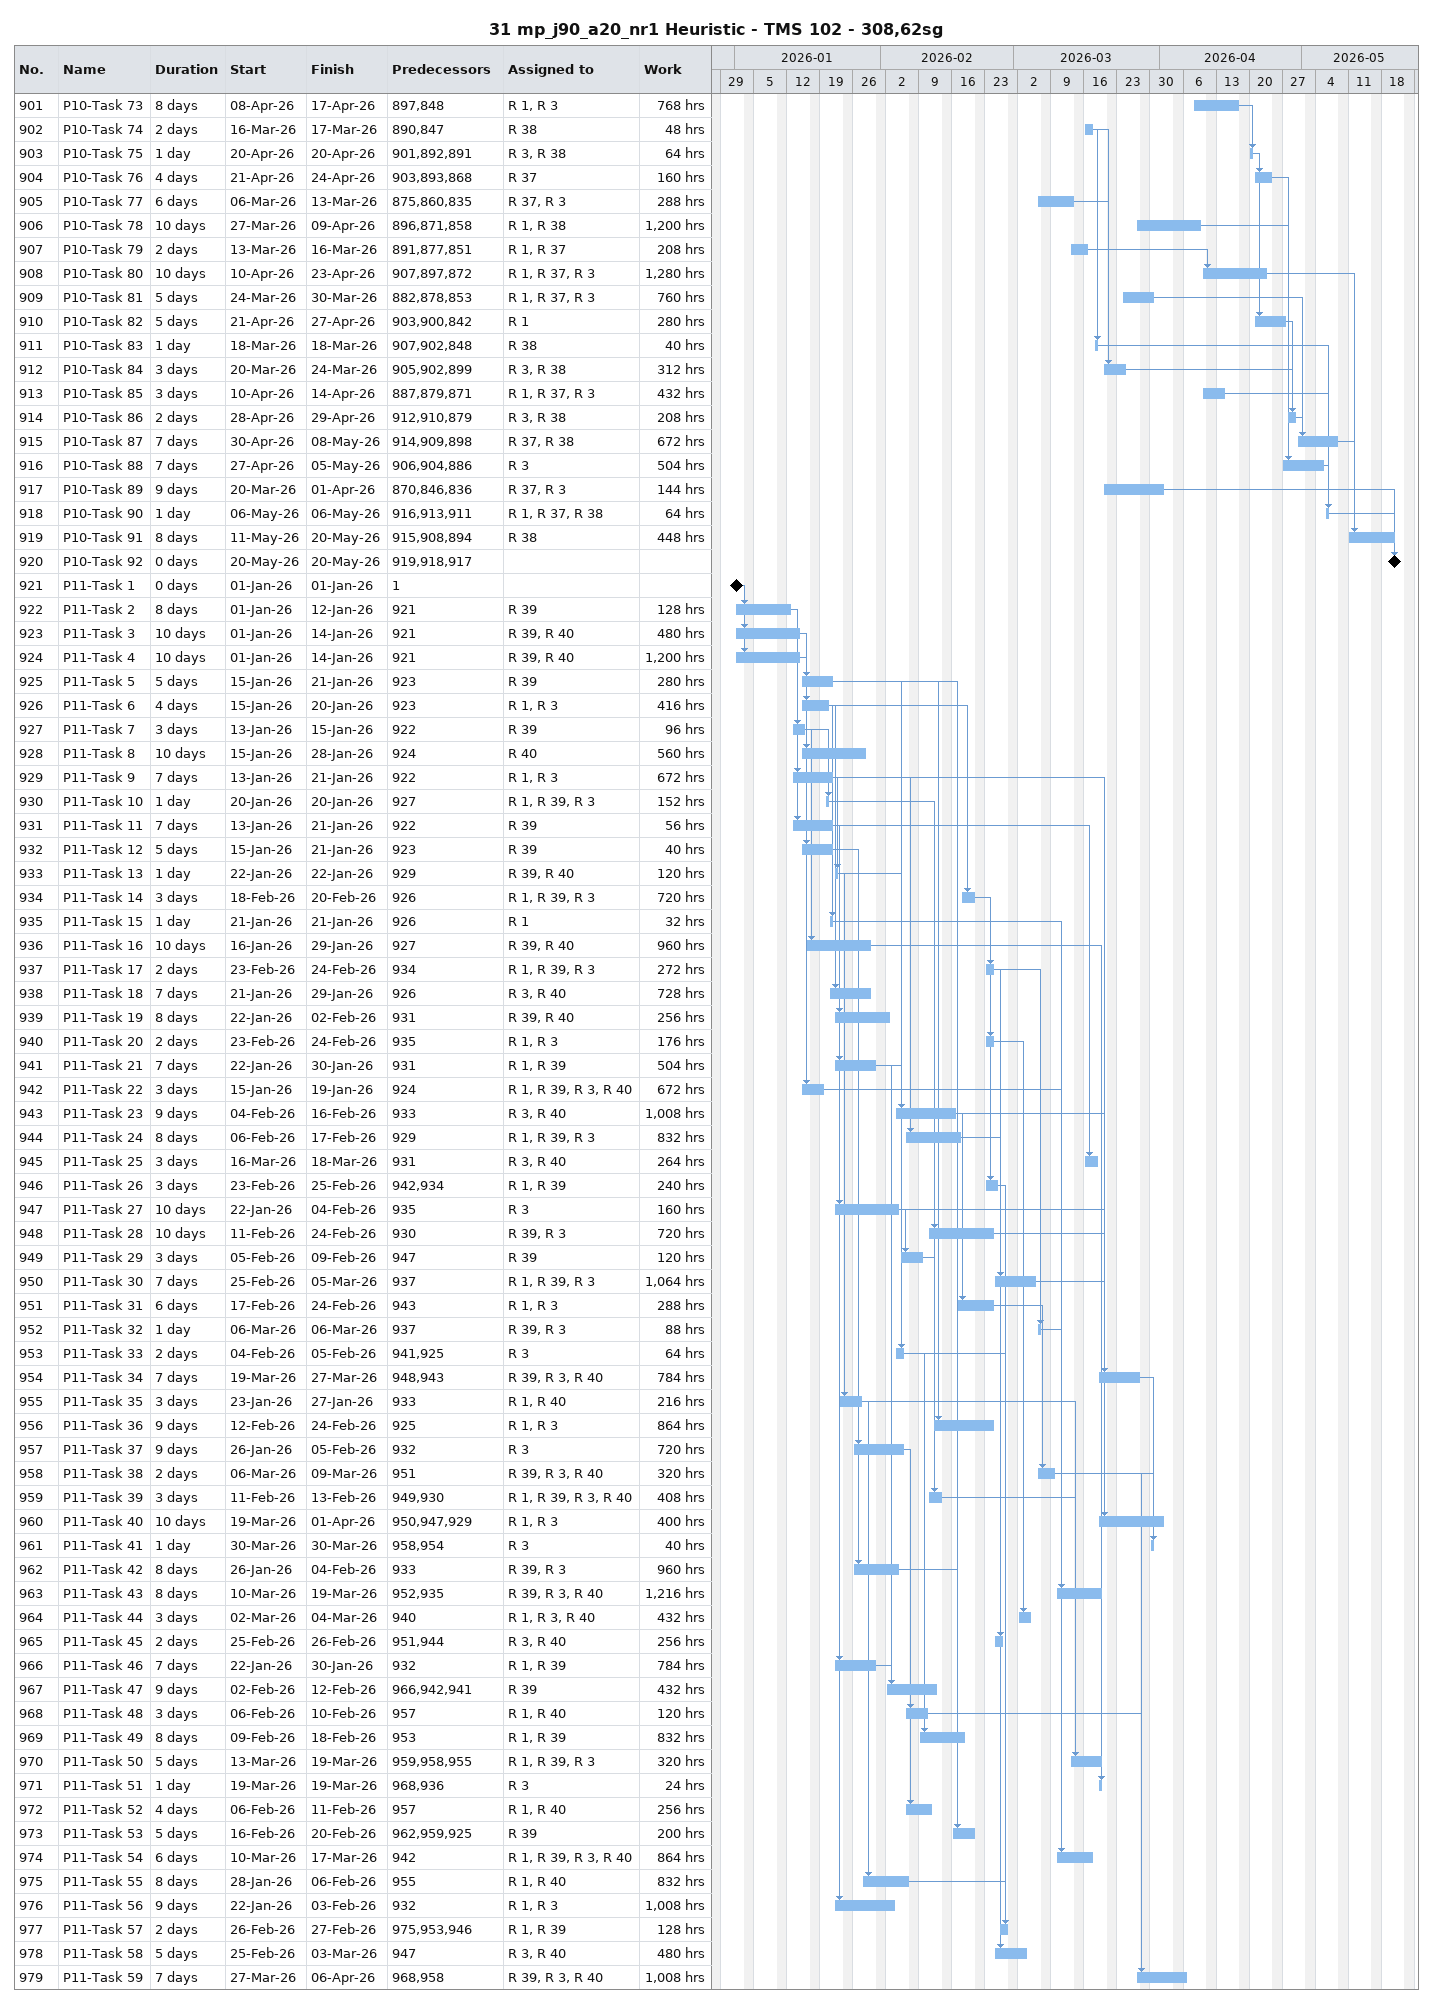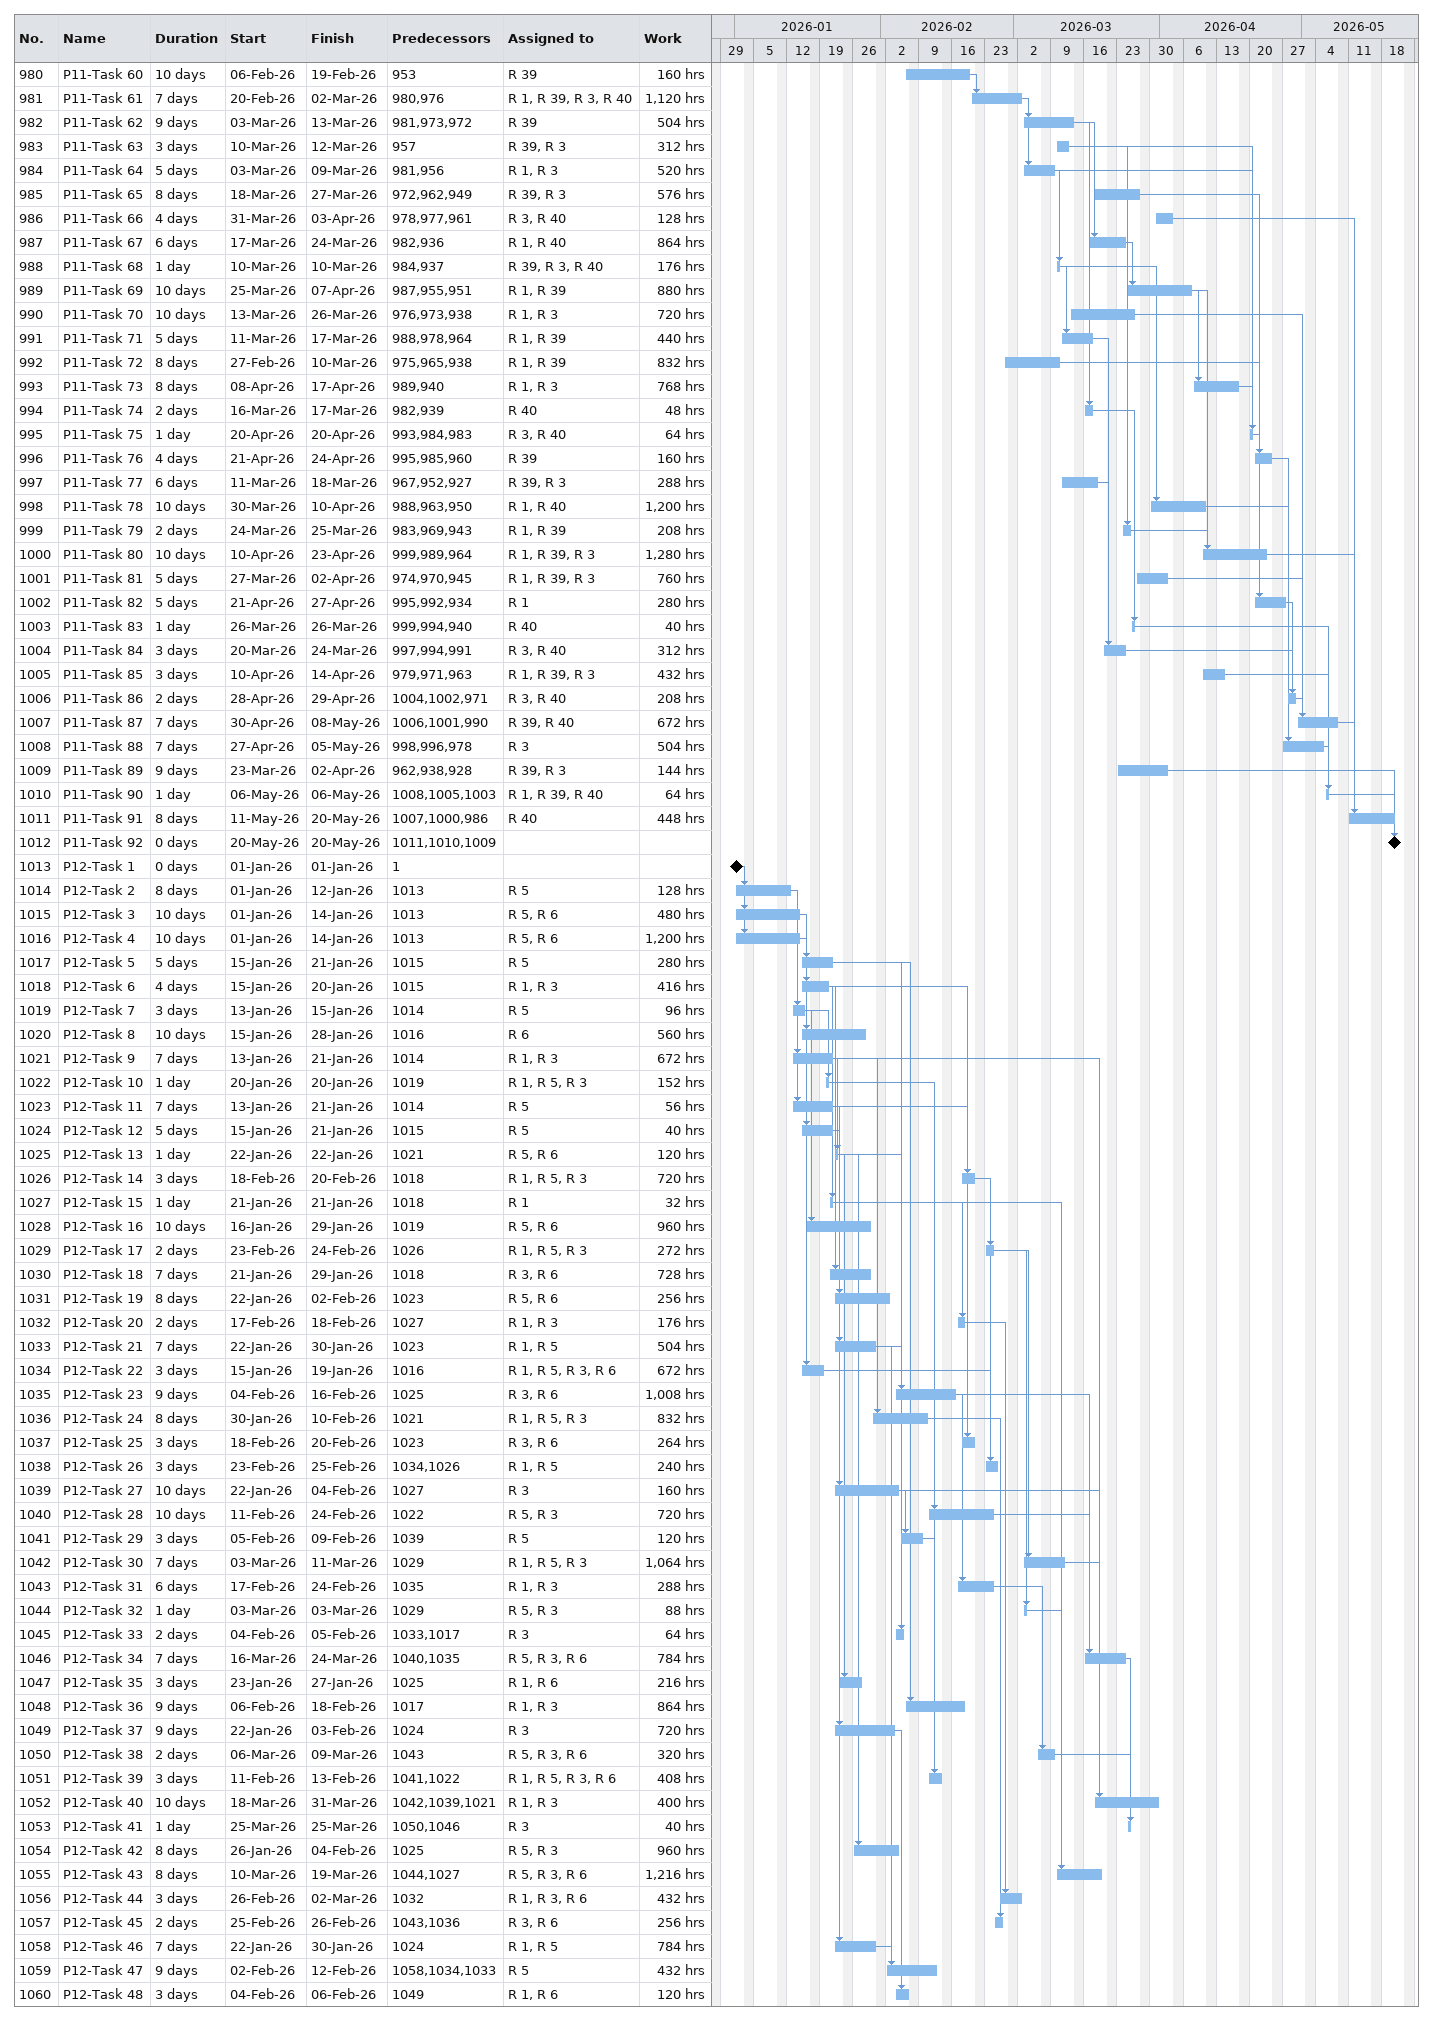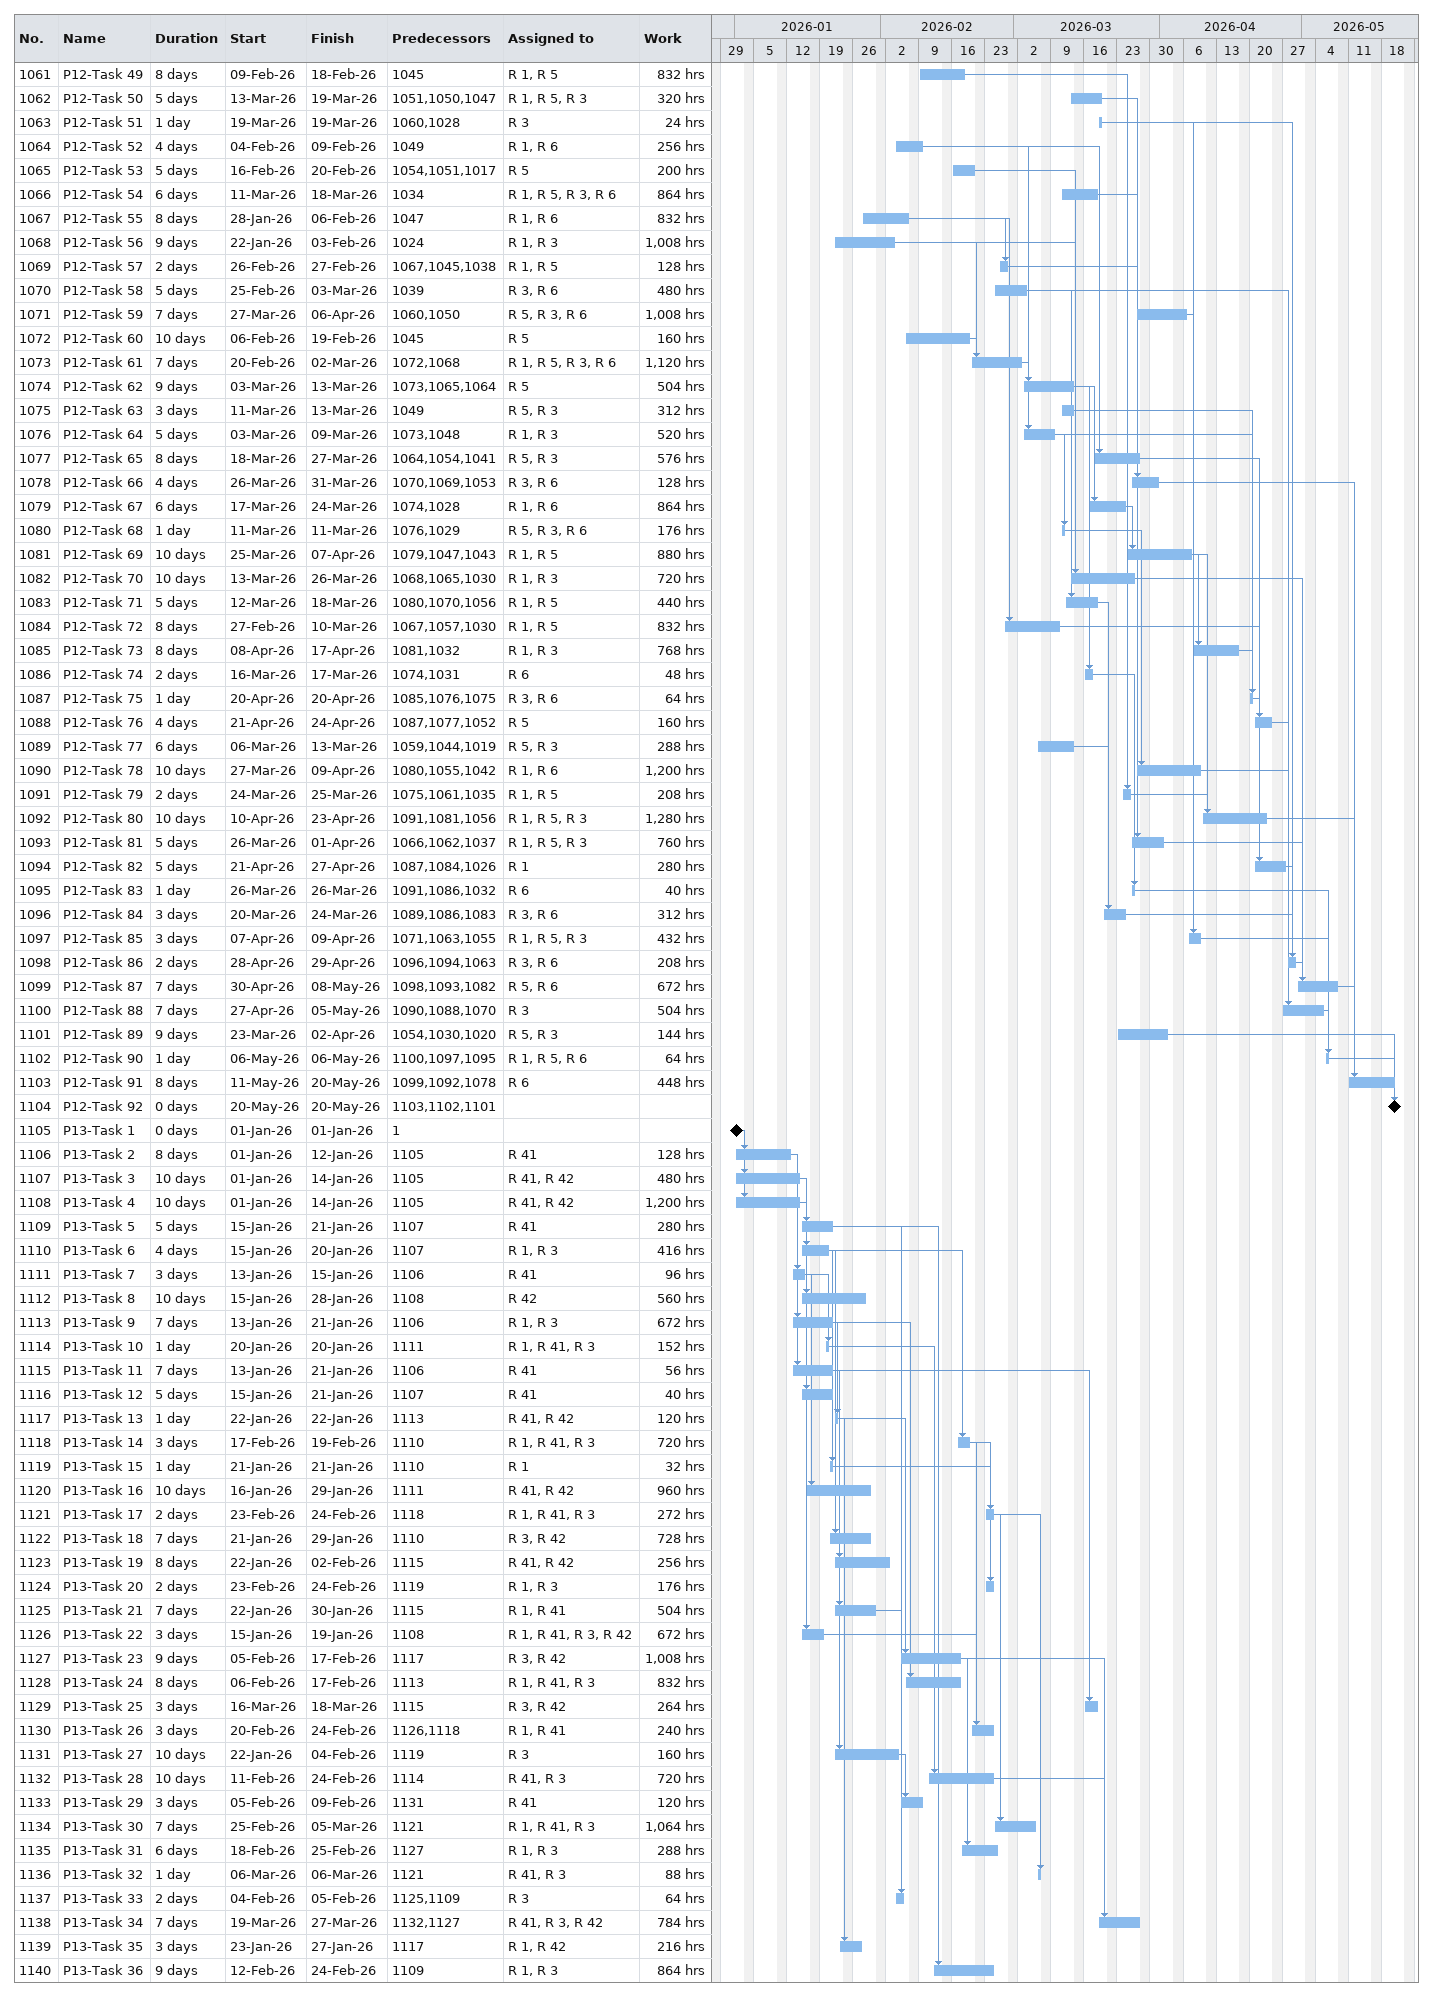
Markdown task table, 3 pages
31 mp_j90_a20_nr1 Heuristic - TMS 102 - 308,62sg

| ID | Task | Duration | Start | Finish | Predecessors | Resources | Work (h) |
|---|---|---|---|---|---|---|---|
| 901 | P10-Task 73 | 8d | 2026-04-08 | 2026-04-17 | 897, 848 | R 1, R 3 | 768 |
| 902 | P10-Task 74 | 2d | 2026-03-16 | 2026-03-17 | 890, 847 | R 38 | 48 |
| 903 | P10-Task 75 | 1d | 2026-04-20 | 2026-04-20 | 901, 892, 891 | R 3, R 38 | 64 |
| 904 | P10-Task 76 | 4d | 2026-04-21 | 2026-04-24 | 903, 893, 868 | R 37 | 160 |
| 905 | P10-Task 77 | 6d | 2026-03-06 | 2026-03-13 | 875, 860, 835 | R 37, R 3 | 288 |
| 906 | P10-Task 78 | 10d | 2026-03-27 | 2026-04-09 | 896, 871, 858 | R 1, R 38 | 1200 |
| 907 | P10-Task 79 | 2d | 2026-03-13 | 2026-03-16 | 891, 877, 851 | R 1, R 37 | 208 |
| 908 | P10-Task 80 | 10d | 2026-04-10 | 2026-04-23 | 907, 897, 872 | R 1, R 37, R 3 | 1280 |
| 909 | P10-Task 81 | 5d | 2026-03-24 | 2026-03-30 | 882, 878, 853 | R 1, R 37, R 3 | 760 |
| 910 | P10-Task 82 | 5d | 2026-04-21 | 2026-04-27 | 903, 900, 842 | R 1 | 280 |
| 911 | P10-Task 83 | 1d | 2026-03-18 | 2026-03-18 | 907, 902, 848 | R 38 | 40 |
| 912 | P10-Task 84 | 3d | 2026-03-20 | 2026-03-24 | 905, 902, 899 | R 3, R 38 | 312 |
| 913 | P10-Task 85 | 3d | 2026-04-10 | 2026-04-14 | 887, 879, 871 | R 1, R 37, R 3 | 432 |
| 914 | P10-Task 86 | 2d | 2026-04-28 | 2026-04-29 | 912, 910, 879 | R 3, R 38 | 208 |
| 915 | P10-Task 87 | 7d | 2026-04-30 | 2026-05-08 | 914, 909, 898 | R 37, R 38 | 672 |
| 916 | P10-Task 88 | 7d | 2026-04-27 | 2026-05-05 | 906, 904, 886 | R 3 | 504 |
| 917 | P10-Task 89 | 9d | 2026-03-20 | 2026-04-01 | 870, 846, 836 | R 37, R 3 | 144 |
| 918 | P10-Task 90 | 1d | 2026-05-06 | 2026-05-06 | 916, 913, 911 | R 1, R 37, R 38 | 64 |
| 919 | P10-Task 91 | 8d | 2026-05-11 | 2026-05-20 | 915, 908, 894 | R 38 | 448 |
| 920 | P10-Task 92 | 0d | 2026-05-20 | 2026-05-20 | 919, 918, 917 |  |  |
| 921 | P11-Task 1 | 0d | 2026-01-01 | 2026-01-01 | 1 |  |  |
| 922 | P11-Task 2 | 8d | 2026-01-01 | 2026-01-12 | 921 | R 39 | 128 |
| 923 | P11-Task 3 | 10d | 2026-01-01 | 2026-01-14 | 921 | R 39, R 40 | 480 |
| 924 | P11-Task 4 | 10d | 2026-01-01 | 2026-01-14 | 921 | R 39, R 40 | 1200 |
| 925 | P11-Task 5 | 5d | 2026-01-15 | 2026-01-21 | 923 | R 39 | 280 |
| 926 | P11-Task 6 | 4d | 2026-01-15 | 2026-01-20 | 923 | R 1, R 3 | 416 |
| 927 | P11-Task 7 | 3d | 2026-01-13 | 2026-01-15 | 922 | R 39 | 96 |
| 928 | P11-Task 8 | 10d | 2026-01-15 | 2026-01-28 | 924 | R 40 | 560 |
| 929 | P11-Task 9 | 7d | 2026-01-13 | 2026-01-21 | 922 | R 1, R 3 | 672 |
| 930 | P11-Task 10 | 1d | 2026-01-20 | 2026-01-20 | 927 | R 1, R 39, R 3 | 152 |
| 931 | P11-Task 11 | 7d | 2026-01-13 | 2026-01-21 | 922 | R 39 | 56 |
| 932 | P11-Task 12 | 5d | 2026-01-15 | 2026-01-21 | 923 | R 39 | 40 |
| 933 | P11-Task 13 | 1d | 2026-01-22 | 2026-01-22 | 929 | R 39, R 40 | 120 |
| 934 | P11-Task 14 | 3d | 2026-02-18 | 2026-02-20 | 926 | R 1, R 39, R 3 | 720 |
| 935 | P11-Task 15 | 1d | 2026-01-21 | 2026-01-21 | 926 | R 1 | 32 |
| 936 | P11-Task 16 | 10d | 2026-01-16 | 2026-01-29 | 927 | R 39, R 40 | 960 |
| 937 | P11-Task 17 | 2d | 2026-02-23 | 2026-02-24 | 934 | R 1, R 39, R 3 | 272 |
| 938 | P11-Task 18 | 7d | 2026-01-21 | 2026-01-29 | 926 | R 3, R 40 | 728 |
| 939 | P11-Task 19 | 8d | 2026-01-22 | 2026-02-02 | 931 | R 39, R 40 | 256 |
| 940 | P11-Task 20 | 2d | 2026-02-23 | 2026-02-24 | 935 | R 1, R 3 | 176 |
| 941 | P11-Task 21 | 7d | 2026-01-22 | 2026-01-30 | 931 | R 1, R 39 | 504 |
| 942 | P11-Task 22 | 3d | 2026-01-15 | 2026-01-19 | 924 | R 1, R 39, R 3, R 40 | 672 |
| 943 | P11-Task 23 | 9d | 2026-02-04 | 2026-02-16 | 933 | R 3, R 40 | 1008 |
| 944 | P11-Task 24 | 8d | 2026-02-06 | 2026-02-17 | 929 | R 1, R 39, R 3 | 832 |
| 945 | P11-Task 25 | 3d | 2026-03-16 | 2026-03-18 | 931 | R 3, R 40 | 264 |
| 946 | P11-Task 26 | 3d | 2026-02-23 | 2026-02-25 | 942, 934 | R 1, R 39 | 240 |
| 947 | P11-Task 27 | 10d | 2026-01-22 | 2026-02-04 | 935 | R 3 | 160 |
| 948 | P11-Task 28 | 10d | 2026-02-11 | 2026-02-24 | 930 | R 39, R 3 | 720 |
| 949 | P11-Task 29 | 3d | 2026-02-05 | 2026-02-09 | 947 | R 39 | 120 |
| 950 | P11-Task 30 | 7d | 2026-02-25 | 2026-03-05 | 937 | R 1, R 39, R 3 | 1064 |
| 951 | P11-Task 31 | 6d | 2026-02-17 | 2026-02-24 | 943 | R 1, R 3 | 288 |
| 952 | P11-Task 32 | 1d | 2026-03-06 | 2026-03-06 | 937 | R 39, R 3 | 88 |
| 953 | P11-Task 33 | 2d | 2026-02-04 | 2026-02-05 | 941, 925 | R 3 | 64 |
| 954 | P11-Task 34 | 7d | 2026-03-19 | 2026-03-27 | 948, 943 | R 39, R 3, R 40 | 784 |
| 955 | P11-Task 35 | 3d | 2026-01-23 | 2026-01-27 | 933 | R 1, R 40 | 216 |
| 956 | P11-Task 36 | 9d | 2026-02-12 | 2026-02-24 | 925 | R 1, R 3 | 864 |
| 957 | P11-Task 37 | 9d | 2026-01-26 | 2026-02-05 | 932 | R 3 | 720 |
| 958 | P11-Task 38 | 2d | 2026-03-06 | 2026-03-09 | 951 | R 39, R 3, R 40 | 320 |
| 959 | P11-Task 39 | 3d | 2026-02-11 | 2026-02-13 | 949, 930 | R 1, R 39, R 3, R 40 | 408 |
| 960 | P11-Task 40 | 10d | 2026-03-19 | 2026-04-01 | 950, 947, 929 | R 1, R 3 | 400 |
| 961 | P11-Task 41 | 1d | 2026-03-30 | 2026-03-30 | 958, 954 | R 3 | 40 |
| 962 | P11-Task 42 | 8d | 2026-01-26 | 2026-02-04 | 933 | R 39, R 3 | 960 |
| 963 | P11-Task 43 | 8d | 2026-03-10 | 2026-03-19 | 952, 935 | R 39, R 3, R 40 | 1216 |
| 964 | P11-Task 44 | 3d | 2026-03-02 | 2026-03-04 | 940 | R 1, R 3, R 40 | 432 |
| 965 | P11-Task 45 | 2d | 2026-02-25 | 2026-02-26 | 951, 944 | R 3, R 40 | 256 |
| 966 | P11-Task 46 | 7d | 2026-01-22 | 2026-01-30 | 932 | R 1, R 39 | 784 |
| 967 | P11-Task 47 | 9d | 2026-02-02 | 2026-02-12 | 966, 942, 941 | R 39 | 432 |
| 968 | P11-Task 48 | 3d | 2026-02-06 | 2026-02-10 | 957 | R 1, R 40 | 120 |
| 969 | P11-Task 49 | 8d | 2026-02-09 | 2026-02-18 | 953 | R 1, R 39 | 832 |
| 970 | P11-Task 50 | 5d | 2026-03-13 | 2026-03-19 | 959, 958, 955 | R 1, R 39, R 3 | 320 |
| 971 | P11-Task 51 | 1d | 2026-03-19 | 2026-03-19 | 968, 936 | R 3 | 24 |
| 972 | P11-Task 52 | 4d | 2026-02-06 | 2026-02-11 | 957 | R 1, R 40 | 256 |
| 973 | P11-Task 53 | 5d | 2026-02-16 | 2026-02-20 | 962, 959, 925 | R 39 | 200 |
| 974 | P11-Task 54 | 6d | 2026-03-10 | 2026-03-17 | 942 | R 1, R 39, R 3, R 40 | 864 |
| 975 | P11-Task 55 | 8d | 2026-01-28 | 2026-02-06 | 955 | R 1, R 40 | 832 |
| 976 | P11-Task 56 | 9d | 2026-01-22 | 2026-02-03 | 932 | R 1, R 3 | 1008 |
| 977 | P11-Task 57 | 2d | 2026-02-26 | 2026-02-27 | 975, 953, 946 | R 1, R 39 | 128 |
| 978 | P11-Task 58 | 5d | 2026-02-25 | 2026-03-03 | 947 | R 3, R 40 | 480 |
| 979 | P11-Task 59 | 7d | 2026-03-27 | 2026-04-06 | 968, 958 | R 39, R 3, R 40 | 1008 |
| 980 | P11-Task 60 | 10d | 2026-02-06 | 2026-02-19 | 953 | R 39 | 160 |
| 981 | P11-Task 61 | 7d | 2026-02-20 | 2026-03-02 | 980, 976 | R 1, R 39, R 3, R 40 | 1120 |
| 982 | P11-Task 62 | 9d | 2026-03-03 | 2026-03-13 | 981, 973, 972 | R 39 | 504 |
| 983 | P11-Task 63 | 3d | 2026-03-10 | 2026-03-12 | 957 | R 39, R 3 | 312 |
| 984 | P11-Task 64 | 5d | 2026-03-03 | 2026-03-09 | 981, 956 | R 1, R 3 | 520 |
| 985 | P11-Task 65 | 8d | 2026-03-18 | 2026-03-27 | 972, 962, 949 | R 39, R 3 | 576 |
| 986 | P11-Task 66 | 4d | 2026-03-31 | 2026-04-03 | 978, 977, 961 | R 3, R 40 | 128 |
| 987 | P11-Task 67 | 6d | 2026-03-17 | 2026-03-24 | 982, 936 | R 1, R 40 | 864 |
| 988 | P11-Task 68 | 1d | 2026-03-10 | 2026-03-10 | 984, 937 | R 39, R 3, R 40 | 176 |
| 989 | P11-Task 69 | 10d | 2026-03-25 | 2026-04-07 | 987, 955, 951 | R 1, R 39 | 880 |
| 990 | P11-Task 70 | 10d | 2026-03-13 | 2026-03-26 | 976, 973, 938 | R 1, R 3 | 720 |
| 991 | P11-Task 71 | 5d | 2026-03-11 | 2026-03-17 | 988, 978, 964 | R 1, R 39 | 440 |
| 992 | P11-Task 72 | 8d | 2026-02-27 | 2026-03-10 | 975, 965, 938 | R 1, R 39 | 832 |
| 993 | P11-Task 73 | 8d | 2026-04-08 | 2026-04-17 | 989, 940 | R 1, R 3 | 768 |
| 994 | P11-Task 74 | 2d | 2026-03-16 | 2026-03-17 | 982, 939 | R 40 | 48 |
| 995 | P11-Task 75 | 1d | 2026-04-20 | 2026-04-20 | 993, 984, 983 | R 3, R 40 | 64 |
| 996 | P11-Task 76 | 4d | 2026-04-21 | 2026-04-24 | 995, 985, 960 | R 39 | 160 |
| 997 | P11-Task 77 | 6d | 2026-03-11 | 2026-03-18 | 967, 952, 927 | R 39, R 3 | 288 |
| 998 | P11-Task 78 | 10d | 2026-03-30 | 2026-04-10 | 988, 963, 950 | R 1, R 40 | 1200 |
| 999 | P11-Task 79 | 2d | 2026-03-24 | 2026-03-25 | 983, 969, 943 | R 1, R 39 | 208 |
| 1000 | P11-Task 80 | 10d | 2026-04-10 | 2026-04-23 | 999, 989, 964 | R 1, R 39, R 3 | 1280 |
| 1001 | P11-Task 81 | 5d | 2026-03-27 | 2026-04-02 | 974, 970, 945 | R 1, R 39, R 3 | 760 |
| 1002 | P11-Task 82 | 5d | 2026-04-21 | 2026-04-27 | 995, 992, 934 | R 1 | 280 |
| 1003 | P11-Task 83 | 1d | 2026-03-26 | 2026-03-26 | 999, 994, 940 | R 40 | 40 |
| 1004 | P11-Task 84 | 3d | 2026-03-20 | 2026-03-24 | 997, 994, 991 | R 3, R 40 | 312 |
| 1005 | P11-Task 85 | 3d | 2026-04-10 | 2026-04-14 | 979, 971, 963 | R 1, R 39, R 3 | 432 |
| 1006 | P11-Task 86 | 2d | 2026-04-28 | 2026-04-29 | 1004, 1002, 971 | R 3, R 40 | 208 |
| 1007 | P11-Task 87 | 7d | 2026-04-30 | 2026-05-08 | 1006, 1001, 990 | R 39, R 40 | 672 |
| 1008 | P11-Task 88 | 7d | 2026-04-27 | 2026-05-05 | 998, 996, 978 | R 3 | 504 |
| 1009 | P11-Task 89 | 9d | 2026-03-23 | 2026-04-02 | 962, 938, 928 | R 39, R 3 | 144 |
| 1010 | P11-Task 90 | 1d | 2026-05-06 | 2026-05-06 | 1008, 1005, 1003 | R 1, R 39, R 40 | 64 |
| 1011 | P11-Task 91 | 8d | 2026-05-11 | 2026-05-20 | 1007, 1000, 986 | R 40 | 448 |
| 1012 | P11-Task 92 | 0d | 2026-05-20 | 2026-05-20 | 1011, 1010, 1009 |  |  |
| 1013 | P12-Task 1 | 0d | 2026-01-01 | 2026-01-01 | 1 |  |  |
| 1014 | P12-Task 2 | 8d | 2026-01-01 | 2026-01-12 | 1013 | R 5 | 128 |
| 1015 | P12-Task 3 | 10d | 2026-01-01 | 2026-01-14 | 1013 | R 5, R 6 | 480 |
| 1016 | P12-Task 4 | 10d | 2026-01-01 | 2026-01-14 | 1013 | R 5, R 6 | 1200 |
| 1017 | P12-Task 5 | 5d | 2026-01-15 | 2026-01-21 | 1015 | R 5 | 280 |
| 1018 | P12-Task 6 | 4d | 2026-01-15 | 2026-01-20 | 1015 | R 1, R 3 | 416 |
| 1019 | P12-Task 7 | 3d | 2026-01-13 | 2026-01-15 | 1014 | R 5 | 96 |
| 1020 | P12-Task 8 | 10d | 2026-01-15 | 2026-01-28 | 1016 | R 6 | 560 |
| 1021 | P12-Task 9 | 7d | 2026-01-13 | 2026-01-21 | 1014 | R 1, R 3 | 672 |
| 1022 | P12-Task 10 | 1d | 2026-01-20 | 2026-01-20 | 1019 | R 1, R 5, R 3 | 152 |
| 1023 | P12-Task 11 | 7d | 2026-01-13 | 2026-01-21 | 1014 | R 5 | 56 |
| 1024 | P12-Task 12 | 5d | 2026-01-15 | 2026-01-21 | 1015 | R 5 | 40 |
| 1025 | P12-Task 13 | 1d | 2026-01-22 | 2026-01-22 | 1021 | R 5, R 6 | 120 |
| 1026 | P12-Task 14 | 3d | 2026-02-18 | 2026-02-20 | 1018 | R 1, R 5, R 3 | 720 |
| 1027 | P12-Task 15 | 1d | 2026-01-21 | 2026-01-21 | 1018 | R 1 | 32 |
| 1028 | P12-Task 16 | 10d | 2026-01-16 | 2026-01-29 | 1019 | R 5, R 6 | 960 |
| 1029 | P12-Task 17 | 2d | 2026-02-23 | 2026-02-24 | 1026 | R 1, R 5, R 3 | 272 |
| 1030 | P12-Task 18 | 7d | 2026-01-21 | 2026-01-29 | 1018 | R 3, R 6 | 728 |
| 1031 | P12-Task 19 | 8d | 2026-01-22 | 2026-02-02 | 1023 | R 5, R 6 | 256 |
| 1032 | P12-Task 20 | 2d | 2026-02-17 | 2026-02-18 | 1027 | R 1, R 3 | 176 |
| 1033 | P12-Task 21 | 7d | 2026-01-22 | 2026-01-30 | 1023 | R 1, R 5 | 504 |
| 1034 | P12-Task 22 | 3d | 2026-01-15 | 2026-01-19 | 1016 | R 1, R 5, R 3, R 6 | 672 |
| 1035 | P12-Task 23 | 9d | 2026-02-04 | 2026-02-16 | 1025 | R 3, R 6 | 1008 |
| 1036 | P12-Task 24 | 8d | 2026-01-30 | 2026-02-10 | 1021 | R 1, R 5, R 3 | 832 |
| 1037 | P12-Task 25 | 3d | 2026-02-18 | 2026-02-20 | 1023 | R 3, R 6 | 264 |
| 1038 | P12-Task 26 | 3d | 2026-02-23 | 2026-02-25 | 1034, 1026 | R 1, R 5 | 240 |
| 1039 | P12-Task 27 | 10d | 2026-01-22 | 2026-02-04 | 1027 | R 3 | 160 |
| 1040 | P12-Task 28 | 10d | 2026-02-11 | 2026-02-24 | 1022 | R 5, R 3 | 720 |
| 1041 | P12-Task 29 | 3d | 2026-02-05 | 2026-02-09 | 1039 | R 5 | 120 |
| 1042 | P12-Task 30 | 7d | 2026-03-03 | 2026-03-11 | 1029 | R 1, R 5, R 3 | 1064 |
| 1043 | P12-Task 31 | 6d | 2026-02-17 | 2026-02-24 | 1035 | R 1, R 3 | 288 |
| 1044 | P12-Task 32 | 1d | 2026-03-03 | 2026-03-03 | 1029 | R 5, R 3 | 88 |
| 1045 | P12-Task 33 | 2d | 2026-02-04 | 2026-02-05 | 1033, 1017 | R 3 | 64 |
| 1046 | P12-Task 34 | 7d | 2026-03-16 | 2026-03-24 | 1040, 1035 | R 5, R 3, R 6 | 784 |
| 1047 | P12-Task 35 | 3d | 2026-01-23 | 2026-01-27 | 1025 | R 1, R 6 | 216 |
| 1048 | P12-Task 36 | 9d | 2026-02-06 | 2026-02-18 | 1017 | R 1, R 3 | 864 |
| 1049 | P12-Task 37 | 9d | 2026-01-22 | 2026-02-03 | 1024 | R 3 | 720 |
| 1050 | P12-Task 38 | 2d | 2026-03-06 | 2026-03-09 | 1043 | R 5, R 3, R 6 | 320 |
| 1051 | P12-Task 39 | 3d | 2026-02-11 | 2026-02-13 | 1041, 1022 | R 1, R 5, R 3, R 6 | 408 |
| 1052 | P12-Task 40 | 10d | 2026-03-18 | 2026-03-31 | 1042, 1039, 1021 | R 1, R 3 | 400 |
| 1053 | P12-Task 41 | 1d | 2026-03-25 | 2026-03-25 | 1050, 1046 | R 3 | 40 |
| 1054 | P12-Task 42 | 8d | 2026-01-26 | 2026-02-04 | 1025 | R 5, R 3 | 960 |
| 1055 | P12-Task 43 | 8d | 2026-03-10 | 2026-03-19 | 1044, 1027 | R 5, R 3, R 6 | 1216 |
| 1056 | P12-Task 44 | 3d | 2026-02-26 | 2026-03-02 | 1032 | R 1, R 3, R 6 | 432 |
| 1057 | P12-Task 45 | 2d | 2026-02-25 | 2026-02-26 | 1043, 1036 | R 3, R 6 | 256 |
| 1058 | P12-Task 46 | 7d | 2026-01-22 | 2026-01-30 | 1024 | R 1, R 5 | 784 |
| 1059 | P12-Task 47 | 9d | 2026-02-02 | 2026-02-12 | 1058, 1034, 1033 | R 5 | 432 |
| 1060 | P12-Task 48 | 3d | 2026-02-04 | 2026-02-06 | 1049 | R 1, R 6 | 120 |
| 1061 | P12-Task 49 | 8d | 2026-02-09 | 2026-02-18 | 1045 | R 1, R 5 | 832 |
| 1062 | P12-Task 50 | 5d | 2026-03-13 | 2026-03-19 | 1051, 1050, 1047 | R 1, R 5, R 3 | 320 |
| 1063 | P12-Task 51 | 1d | 2026-03-19 | 2026-03-19 | 1060, 1028 | R 3 | 24 |
| 1064 | P12-Task 52 | 4d | 2026-02-04 | 2026-02-09 | 1049 | R 1, R 6 | 256 |
| 1065 | P12-Task 53 | 5d | 2026-02-16 | 2026-02-20 | 1054, 1051, 1017 | R 5 | 200 |
| 1066 | P12-Task 54 | 6d | 2026-03-11 | 2026-03-18 | 1034 | R 1, R 5, R 3, R 6 | 864 |
| 1067 | P12-Task 55 | 8d | 2026-01-28 | 2026-02-06 | 1047 | R 1, R 6 | 832 |
| 1068 | P12-Task 56 | 9d | 2026-01-22 | 2026-02-03 | 1024 | R 1, R 3 | 1008 |
| 1069 | P12-Task 57 | 2d | 2026-02-26 | 2026-02-27 | 1067, 1045, 1038 | R 1, R 5 | 128 |
| 1070 | P12-Task 58 | 5d | 2026-02-25 | 2026-03-03 | 1039 | R 3, R 6 | 480 |
| 1071 | P12-Task 59 | 7d | 2026-03-27 | 2026-04-06 | 1060, 1050 | R 5, R 3, R 6 | 1008 |
| 1072 | P12-Task 60 | 10d | 2026-02-06 | 2026-02-19 | 1045 | R 5 | 160 |
| 1073 | P12-Task 61 | 7d | 2026-02-20 | 2026-03-02 | 1072, 1068 | R 1, R 5, R 3, R 6 | 1120 |
| 1074 | P12-Task 62 | 9d | 2026-03-03 | 2026-03-13 | 1073, 1065, 1064 | R 5 | 504 |
| 1075 | P12-Task 63 | 3d | 2026-03-11 | 2026-03-13 | 1049 | R 5, R 3 | 312 |
| 1076 | P12-Task 64 | 5d | 2026-03-03 | 2026-03-09 | 1073, 1048 | R 1, R 3 | 520 |
| 1077 | P12-Task 65 | 8d | 2026-03-18 | 2026-03-27 | 1064, 1054, 1041 | R 5, R 3 | 576 |
| 1078 | P12-Task 66 | 4d | 2026-03-26 | 2026-03-31 | 1070, 1069, 1053 | R 3, R 6 | 128 |
| 1079 | P12-Task 67 | 6d | 2026-03-17 | 2026-03-24 | 1074, 1028 | R 1, R 6 | 864 |
| 1080 | P12-Task 68 | 1d | 2026-03-11 | 2026-03-11 | 1076, 1029 | R 5, R 3, R 6 | 176 |
| 1081 | P12-Task 69 | 10d | 2026-03-25 | 2026-04-07 | 1079, 1047, 1043 | R 1, R 5 | 880 |
| 1082 | P12-Task 70 | 10d | 2026-03-13 | 2026-03-26 | 1068, 1065, 1030 | R 1, R 3 | 720 |
| 1083 | P12-Task 71 | 5d | 2026-03-12 | 2026-03-18 | 1080, 1070, 1056 | R 1, R 5 | 440 |
| 1084 | P12-Task 72 | 8d | 2026-02-27 | 2026-03-10 | 1067, 1057, 1030 | R 1, R 5 | 832 |
| 1085 | P12-Task 73 | 8d | 2026-04-08 | 2026-04-17 | 1081, 1032 | R 1, R 3 | 768 |
| 1086 | P12-Task 74 | 2d | 2026-03-16 | 2026-03-17 | 1074, 1031 | R 6 | 48 |
| 1087 | P12-Task 75 | 1d | 2026-04-20 | 2026-04-20 | 1085, 1076, 1075 | R 3, R 6 | 64 |
| 1088 | P12-Task 76 | 4d | 2026-04-21 | 2026-04-24 | 1087, 1077, 1052 | R 5 | 160 |
| 1089 | P12-Task 77 | 6d | 2026-03-06 | 2026-03-13 | 1059, 1044, 1019 | R 5, R 3 | 288 |
| 1090 | P12-Task 78 | 10d | 2026-03-27 | 2026-04-09 | 1080, 1055, 1042 | R 1, R 6 | 1200 |
| 1091 | P12-Task 79 | 2d | 2026-03-24 | 2026-03-25 | 1075, 1061, 1035 | R 1, R 5 | 208 |
| 1092 | P12-Task 80 | 10d | 2026-04-10 | 2026-04-23 | 1091, 1081, 1056 | R 1, R 5, R 3 | 1280 |
| 1093 | P12-Task 81 | 5d | 2026-03-26 | 2026-04-01 | 1066, 1062, 1037 | R 1, R 5, R 3 | 760 |
| 1094 | P12-Task 82 | 5d | 2026-04-21 | 2026-04-27 | 1087, 1084, 1026 | R 1 | 280 |
| 1095 | P12-Task 83 | 1d | 2026-03-26 | 2026-03-26 | 1091, 1086, 1032 | R 6 | 40 |
| 1096 | P12-Task 84 | 3d | 2026-03-20 | 2026-03-24 | 1089, 1086, 1083 | R 3, R 6 | 312 |
| 1097 | P12-Task 85 | 3d | 2026-04-07 | 2026-04-09 | 1071, 1063, 1055 | R 1, R 5, R 3 | 432 |
| 1098 | P12-Task 86 | 2d | 2026-04-28 | 2026-04-29 | 1096, 1094, 1063 | R 3, R 6 | 208 |
| 1099 | P12-Task 87 | 7d | 2026-04-30 | 2026-05-08 | 1098, 1093, 1082 | R 5, R 6 | 672 |
| 1100 | P12-Task 88 | 7d | 2026-04-27 | 2026-05-05 | 1090, 1088, 1070 | R 3 | 504 |
| 1101 | P12-Task 89 | 9d | 2026-03-23 | 2026-04-02 | 1054, 1030, 1020 | R 5, R 3 | 144 |
| 1102 | P12-Task 90 | 1d | 2026-05-06 | 2026-05-06 | 1100, 1097, 1095 | R 1, R 5, R 6 | 64 |
| 1103 | P12-Task 91 | 8d | 2026-05-11 | 2026-05-20 | 1099, 1092, 1078 | R 6 | 448 |
| 1104 | P12-Task 92 | 0d | 2026-05-20 | 2026-05-20 | 1103, 1102, 1101 |  |  |
| 1105 | P13-Task 1 | 0d | 2026-01-01 | 2026-01-01 | 1 |  |  |
| 1106 | P13-Task 2 | 8d | 2026-01-01 | 2026-01-12 | 1105 | R 41 | 128 |
| 1107 | P13-Task 3 | 10d | 2026-01-01 | 2026-01-14 | 1105 | R 41, R 42 | 480 |
| 1108 | P13-Task 4 | 10d | 2026-01-01 | 2026-01-14 | 1105 | R 41, R 42 | 1200 |
| 1109 | P13-Task 5 | 5d | 2026-01-15 | 2026-01-21 | 1107 | R 41 | 280 |
| 1110 | P13-Task 6 | 4d | 2026-01-15 | 2026-01-20 | 1107 | R 1, R 3 | 416 |
| 1111 | P13-Task 7 | 3d | 2026-01-13 | 2026-01-15 | 1106 | R 41 | 96 |
| 1112 | P13-Task 8 | 10d | 2026-01-15 | 2026-01-28 | 1108 | R 42 | 560 |
| 1113 | P13-Task 9 | 7d | 2026-01-13 | 2026-01-21 | 1106 | R 1, R 3 | 672 |
| 1114 | P13-Task 10 | 1d | 2026-01-20 | 2026-01-20 | 1111 | R 1, R 41, R 3 | 152 |
| 1115 | P13-Task 11 | 7d | 2026-01-13 | 2026-01-21 | 1106 | R 41 | 56 |
| 1116 | P13-Task 12 | 5d | 2026-01-15 | 2026-01-21 | 1107 | R 41 | 40 |
| 1117 | P13-Task 13 | 1d | 2026-01-22 | 2026-01-22 | 1113 | R 41, R 42 | 120 |
| 1118 | P13-Task 14 | 3d | 2026-02-17 | 2026-02-19 | 1110 | R 1, R 41, R 3 | 720 |
| 1119 | P13-Task 15 | 1d | 2026-01-21 | 2026-01-21 | 1110 | R 1 | 32 |
| 1120 | P13-Task 16 | 10d | 2026-01-16 | 2026-01-29 | 1111 | R 41, R 42 | 960 |
| 1121 | P13-Task 17 | 2d | 2026-02-23 | 2026-02-24 | 1118 | R 1, R 41, R 3 | 272 |
| 1122 | P13-Task 18 | 7d | 2026-01-21 | 2026-01-29 | 1110 | R 3, R 42 | 728 |
| 1123 | P13-Task 19 | 8d | 2026-01-22 | 2026-02-02 | 1115 | R 41, R 42 | 256 |
| 1124 | P13-Task 20 | 2d | 2026-02-23 | 2026-02-24 | 1119 | R 1, R 3 | 176 |
| 1125 | P13-Task 21 | 7d | 2026-01-22 | 2026-01-30 | 1115 | R 1, R 41 | 504 |
| 1126 | P13-Task 22 | 3d | 2026-01-15 | 2026-01-19 | 1108 | R 1, R 41, R 3, R 42 | 672 |
| 1127 | P13-Task 23 | 9d | 2026-02-05 | 2026-02-17 | 1117 | R 3, R 42 | 1008 |
| 1128 | P13-Task 24 | 8d | 2026-02-06 | 2026-02-17 | 1113 | R 1, R 41, R 3 | 832 |
| 1129 | P13-Task 25 | 3d | 2026-03-16 | 2026-03-18 | 1115 | R 3, R 42 | 264 |
| 1130 | P13-Task 26 | 3d | 2026-02-20 | 2026-02-24 | 1126, 1118 | R 1, R 41 | 240 |
| 1131 | P13-Task 27 | 10d | 2026-01-22 | 2026-02-04 | 1119 | R 3 | 160 |
| 1132 | P13-Task 28 | 10d | 2026-02-11 | 2026-02-24 | 1114 | R 41, R 3 | 720 |
| 1133 | P13-Task 29 | 3d | 2026-02-05 | 2026-02-09 | 1131 | R 41 | 120 |
| 1134 | P13-Task 30 | 7d | 2026-02-25 | 2026-03-05 | 1121 | R 1, R 41, R 3 | 1064 |
| 1135 | P13-Task 31 | 6d | 2026-02-18 | 2026-02-25 | 1127 | R 1, R 3 | 288 |
| 1136 | P13-Task 32 | 1d | 2026-03-06 | 2026-03-06 | 1121 | R 41, R 3 | 88 |
| 1137 | P13-Task 33 | 2d | 2026-02-04 | 2026-02-05 | 1125, 1109 | R 3 | 64 |
| 1138 | P13-Task 34 | 7d | 2026-03-19 | 2026-03-27 | 1132, 1127 | R 41, R 3, R 42 | 784 |
| 1139 | P13-Task 35 | 3d | 2026-01-23 | 2026-01-27 | 1117 | R 1, R 42 | 216 |
| 1140 | P13-Task 36 | 9d | 2026-02-12 | 2026-02-24 | 1109 | R 1, R 3 | 864 |
